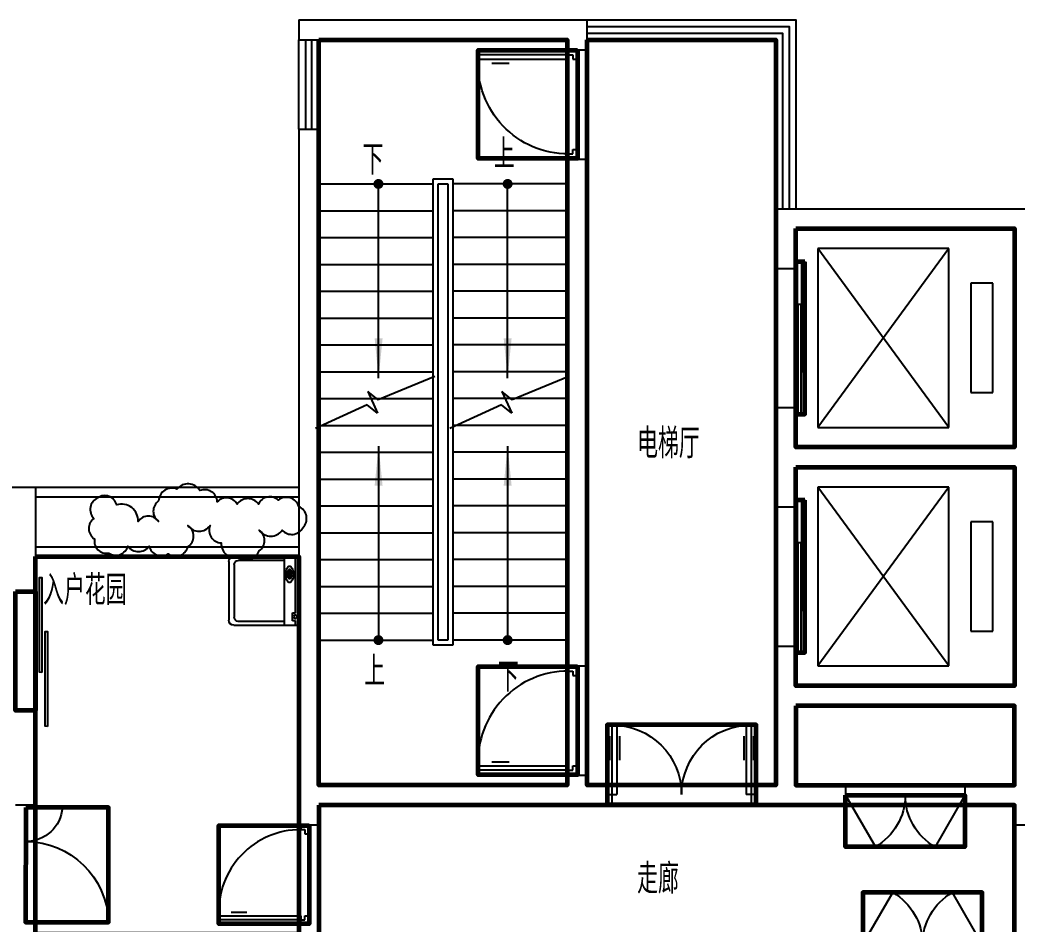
# Model space of a CAD drawing. Extents: x 4777846 to 4807746, y -1248624 to -1231124.
# Drawn here: x 4786289 to 4796321, y -1240221 to -1231124 of the extents above; entities that cross this region are included whole.
import ezdxf
from ezdxf.enums import TextEntityAlignment as Align

# ---------------------------------------------------------------- set-up
doc = ezdxf.new("R2010")
doc.units = 0
doc.header["$MEASUREMENT"] = 0
doc.layers.get('0').update_dxf_attribs({"linetype": 'CONTINUOUS'})
for name, color, linetype, lineweight in [('GT_楼梯', 130, 'CONTINUOUS', 60), ('GT_电机房', 210, 'CONTINUOUS', 60), ('GT_电梯', 150, 'CONTINUOUS', 60), ('GT_过道', 30, 'CONTINUOUS', 60), ('GT_门', 245, 'CONTINUOUS', 60), ('GT_阳台', 6, 'CONTINUOUS', 60)]:
    doc.layers.add(name, color=color, linetype=linetype, lineweight=lineweight)
for name, color, linetype in [('PD', 8, 'CONTINUOUS'), ('STAIR', 3, 'CONTINUOUS'), ('text', 75, 'CONTINUOUS'), ('WALL', 2, 'CONTINUOUS'), ('wc', 8, 'CONTINUOUS'), ('WINDOW', 4, 'CONTINUOUS'), ('WINDOW_TEXT', 7, 'CONTINUOUS'), ('栏杆', 3, 'CONTINUOUS')]:
    doc.layers.add(name, color=color, linetype=linetype)
doc.styles.add('HZ', font='txt', dxfattribs={"bigfont": 'hztxt'})
doc.styles.add('SIMPLEX', font='SIMPLEX.SHX')

# ---------------------------------------------------------------- blocks, each defined once
blk = doc.blocks.new('M_A14NPV')
for points in [[(0.1799, 0.1784), (0.1767, 0.1601), (-0.6168, 0.1601), (-0.6167, 0.1808)], [(0.6323, 0.2261), (0.6292, 0.2078), (-0.1643, 0.2078), (-0.1643, 0.2286)]]:
    blk.add_lwpolyline(points, close=True)
blk = doc.blocks.new('M_A23MCU')
for p, q in [((-0.4541, 0.0807), (-0.4541, 0.9053)), ((-0.4541, 0.9053), (-0.4129, 0.9053)), ((-0.4129, 0.9053), (-0.4129, 0.0807)), ((-0.489, 0.7822), (-0.489, 0.6235)), ((-0.378, 0.7822), (-0.378, 0.6235)), ((-0.4953, -0.0018), (-0.4953, 0.0807)), ((-0.4953, 0.0807), (-0.4541, 0.0807)), ((-0.4129, 0.0807), (-0.4541, 0.0807)), ((-0.4541, 0.0807), (-0.4541, 0.0395)), ((-0.4541, 0.0395), (-0.4129, 0.0395)), ((-0.4129, 0.0395), (-0.4129, -0.0018)), ((0.4117, 0.0395), (0.4117, -0.0018)), ((0.4529, 0.0395), (0.4117, 0.0395)), ((0.4529, 0.0807), (0.4529, 0.0395)), ((0.4941, 0.0807), (0.4529, 0.0807)), ((0.4941, -0.0018), (0.4941, 0.0807)), ((-0.4129, -0.0018), (-0.4953, -0.0018)), ((-0.4953, -0.0018), (-0.4953, -0.0018)), ((0.4117, -0.0018), (0.4941, -0.0018)), ((0.4941, -0.0018), (0.4941, -0.0018))]:
    blk.add_line(p, q)
blk.add_arc((-0.3716, 0.0817), 0.8246, 359.92833, 92.86603)
blk = doc.blocks.new('M_A17ORW')
at = {"const_width": 0.02}
for points in [[(-0.481, -0.0014), (-0.481, -0.3084)], [(0.481, 0.0014), (0.481, -0.6906)]]:
    blk.add_lwpolyline(points, dxfattribs=at)
for centre, radius, start, end in [((-0.5008, -0.0026), 0.3067, 274.24917, 0.21013), ((0.5046, 0.0019), 0.6987, 180.27623, 268.06031)]:
    blk.add_arc(centre, radius, start, end)
blk = doc.blocks.new('M_A0GGR')
for p, q in [((-0.5, 0), (-0.25, -0.433)), ((0.5, 0), (0.25, -0.433))]:
    blk.add_line(p, q)
for centre, start, end in [((-0.5, 0), 300, 0), ((0.5, 0), 180, 240)]:
    blk.add_arc(centre, 0.5, start, end)
blk = doc.blocks.new('_ARROW')
blk.add_solid([(0, 0), (-1, 0.1), (-1, -0.1)])
blk = doc.blocks.new('18110601294143')
for points in [[(-2100, 1900), (0, 1900), (0, 0)], [(-2100, 1833), (-67, 1833), (-67, 0)], [(-2100, 1767), (-133, 1767), (-133, 0)], [(-2100, 1700), (-200, 1700), (-200, 0)]]:
    blk.add_lwpolyline(points)
at = {"layer": 'WINDOW_TEXT', "style": 'SIMPLEX', "flags": 9}
blk.add_attdef('A', text='', height=1, dxfattribs=at).set_placement((-2100, 1800), align=Align.MIDDLE)
blk = doc.blocks.new('_LIFTD')
for points in [[(-0.5476, -0.6024), (-0.5476, -0.7742), (0.2411, -0.7742), (0.2411, -0.6024), (-0.5476, -0.6024)], [(-0.2411, -0.7836), (-0.2411, -0.9554), (0.5476, -0.9554), (0.5476, -0.7836), (-0.2411, -0.7836)]]:
    blk.add_lwpolyline(points)
blk = doc.blocks.new('M_A20TUI')
for p, q in [((-0.4667, 0.4709), (-0.4667, -0.0625)), ((-0.4333, 0.4697), (-0.4333, 0.0042)), ((0.4333, 0.4697), (0.4333, 0.0042)), ((0.4667, 0.4709), (0.4667, -0.0625)), ((-0.4833, 0.3962), (-0.4833, 0.2346)), ((-0.4167, 0.3962), (-0.4167, 0.2346)), ((0.4167, 0.3962), (0.4167, 0.2346)), ((0.4833, 0.3962), (0.4833, 0.2346)), ((-0.5, 0.0042), (-0.4333, 0.0042)), ((-0.5, 0.0042), (-0.5, -0.0625)), ((0.5, 0.0042), (0.4333, 0.0042)), ((0.5, 0.0042), (0.5, -0.0625)), ((-0.5, -0.0625), (-0.4667, -0.0625)), ((0.5, -0.0625), (0.4667, -0.0625))]:
    blk.add_line(p, q)
for centre, start, end in [((-0.4667, 0.0042), 0, 90), ((0.4667, 0.0042), 90, 180)]:
    blk.add_arc(centre, 0.4667, start, end)
blk = doc.blocks.new('WASH')
at = {"linetype": 'Continuous'}
for p, q in [((-656, 0), (0, 0)), ((-145, 0), (-145, -690)), ((0, -690), (0, 0)), ((-706, -640), (-706, -50)), ((-651, -612), (-651, -78)), ((-144, -38), (-611, -38)), ((-66, -43), (-66, -126)), ((-35, -43), (-66, -43)), ((-36, -43), (-36, 0)), ((-66, -126), (-35, -126)), ((-36, -690), (-36, -126)), ((-96, -478), (-113, -478)), ((-113, -478), (-113, -543)), ((-87, -468), (-99, -468)), ((-96, -543), (-96, -478)), ((-113, -543), (-96, -543)), ((-88, -560), (-99, -560)), ((0, -690), (-656, -690)), ((-144, -652), (-611, -652))]:
    blk.add_line(p, q, dxfattribs=at)
blk.add_lwpolyline([(-94, -428, 0.185158), (-107, -433, 0.102042), (-122, -453, 0.060862), (-130, -478, 0.047173), (-133, -511, 0.047173), (-130, -545, 0.060862), (-122, -570, 0.102042), (-107, -590, 0.185158), (-94, -595, 0.185158), (-82, -590, 0.102042), (-67, -570, 0.060862), (-59, -545, 0.047173), (-56, -511, 0.047173), (-59, -478, 0.060862), (-67, -453, 0.102042), (-82, -433, 0.185158)], format="xyb", close=True, dxfattribs=at)
for points in [[(-99, -560, 0.259034), (-95, -558, 0.076276), (-90, -546, 0.036515), (-88, -533, 0.026615), (-87, -514, 0.026615), (-88, -495, 0.036515), (-90, -482, 0.076276), (-95, -470, 0.259034), (-99, -468, 0.259034), (-102, -470, 0.056762), (-106, -478, 0.036515)], [(-88, -560, 0.259034), (-85, -558, 0.076276), (-80, -546, 0.036515), (-77, -533, 0.026615), (-76, -514, 0.026615), (-77, -495, 0.036515), (-80, -482, 0.076276), (-85, -470, 0.259034), (-88, -468, 0.078462), (-89, -468, 0.056762)], [(-108, -543, 0.008736), (-107, -546, 0.076276), (-102, -558, 0.259034), (-99, -560, 0.259034)]]:
    blk.add_lwpolyline(points, format="xyb", dxfattribs=at)
blk.add_circle((-35, -86), 17.5, dxfattribs=at)
for centre, radius, start, end in [((-656, -50), 50, 90, 180), ((-611, -78), 40, 90, 180), ((-656, -640), 50, 180, 270), ((-611, -612), 40, 180, 270)]:
    blk.add_arc(centre, radius, start, end, dxfattribs=at)
at = {"linetype": 'Continuous', "width": 0.8, "flags": 9}
for tag in ['XSIZE', 'YSIZE']:
    blk.add_attdef(tag, (0, -345), '', height=0.5, rotation=270, dxfattribs=at)

msp = doc.modelspace()

# ---------------------------------------------------------------- linework, layer by layer
at = {"layer": 'GT_楼梯'}
msp.add_lwpolyline([(4789296, -1231324), (4791796, -1231324), (4791796, -1238824), (4789296, -1238824), (4789296, -1231324)], dxfattribs=at)
at = {"layer": 'GT_电机房'}
msp.add_lwpolyline([(4794096, -1238024), (4794096, -1238824), (4796296, -1238824), (4796296, -1238024), (4794096, -1238024)], dxfattribs=at)
at = {"layer": 'GT_电梯'}
for points in [[(4794096, -1233224), (4796296, -1233224), (4796296, -1235424), (4794096, -1235424), (4794096, -1233224)], [(4794096, -1235624), (4796296, -1235624), (4796296, -1237824), (4794096, -1237824), (4794096, -1235624)]]:
    msp.add_lwpolyline(points, dxfattribs=at)
at = {"layer": 'GT_过道'}
for points in [[(4791996, -1231324), (4793896, -1231324), (4793896, -1238824), (4791996, -1238824), (4791996, -1231324)], [(4789296, -1239024), (4789296, -1240324), (4796296, -1240324), (4796296, -1239024), (4789296, -1239024)]]:
    msp.add_lwpolyline(points, dxfattribs=at)
at = {"layer": 'GT_门'}
for points in [[(4791898, -1231429), (4791898, -1232517), (4790901, -1232517), (4790901, -1231429), (4791898, -1231429)], [(4794187, -1233557), (4794096, -1233557), (4794096, -1235090), (4794187, -1235090), (4794187, -1233557)], [(4794187, -1235957), (4794096, -1235957), (4794096, -1237490), (4794187, -1237490), (4794187, -1235957)], [(4786246, -1236874), (4786446, -1236874), (4786446, -1238074), (4786246, -1238074), (4786246, -1236874)], [(4791898, -1237630), (4791898, -1238719), (4790901, -1238719), (4790901, -1237630), (4791898, -1237630)], [(4792196, -1239017), (4793696, -1239017), (4793696, -1238217), (4792196, -1238217), (4792196, -1239017)], [(4794596, -1238924), (4795796, -1238924), (4795796, -1239443), (4794596, -1239443), (4794596, -1238924)], [(4786348, -1239047), (4786345, -1240201), (4787182, -1240201), (4787182, -1239047), (4786348, -1239047)], [(4789198, -1239230), (4789198, -1240219), (4788291, -1240219), (4788291, -1239230), (4789198, -1239230)], [(4794771, -1240424), (4795971, -1240424), (4795971, -1239904), (4794771, -1239904), (4794771, -1240424)]]:
    msp.add_lwpolyline(points, dxfattribs=at)
at = {"layer": 'GT_阳台'}
msp.add_lwpolyline([(4786446, -1236524), (4789096, -1236524), (4789096, -1240324), (4786446, -1240324), (4786446, -1236524)], dxfattribs=at)
at = {"layer": 'PD'}
msp.add_lwpolyline([(4789096, -1236019, 0.520567), (4788888, -1235956, 0.520567), (4788689, -1235996, 0.520567), (4788474, -1235996, 0.520567), (4788275, -1235972, 0.520567), (4788100, -1235860, 0.520567), (4787869, -1235844, 0.520567), (4787685, -1235964, 0.520567), (4787685, -1236171, 0.520567), (4787478, -1236171, 0.520567), (4787263, -1236003, 0.520567), (4787072, -1235932, 0.520567), (4787032, -1236139, 0.520567), (4787040, -1236346, 0.520567), (4787183, -1236489, 0.520567), (4787375, -1236418, 0.520567), (4787590, -1236418, 0.520567), (4787781, -1236497, 0.520567), (4787980, -1236425, 0.520567), (4787980, -1236211, 0.520567), (4788203, -1236211, 0.520567), (4788315, -1236386, 0.520567), (4788490, -1236529, 0.520567), (4788697, -1236465, 0.520567), (4788697, -1236258, 0.520567), (4788928, -1236258, 0.520567), (4789135, -1236234, 0.520567)], format="xyb", close=True, dxfattribs=at)
at = {"layer": 'STAIR'}
for p, q in [((4789296, -1232774), (4790446, -1232774)), ((4789898, -1234727, 0), (4789898, -1232774, 0)), ((4790446, -1237414), (4790446, -1232724)), ((4790446, -1232724), (4790646, -1232724)), ((4790496, -1237364), (4790496, -1232774)), ((4790496, -1232774), (4790596, -1232774)), ((4790596, -1232774), (4790596, -1237364)), ((4790646, -1232724), (4790646, -1237414)), ((4791796, -1232774), (4790646, -1232774)), ((4791196, -1234727, 0), (4791196, -1232774, 0)), ((4789296, -1233044), (4790446, -1233044)), ((4791796, -1233044), (4790646, -1233044)), ((4789296, -1233314), (4790446, -1233314)), ((4791796, -1233314), (4790646, -1233314)), ((4795636, -1233424), (4794316, -1233424)), ((4794316, -1233424), (4794316, -1235224)), ((4795636, -1235224), (4794316, -1233424)), ((4795636, -1233424), (4794316, -1235224)), ((4795636, -1235224), (4795636, -1233424)), ((4789296, -1233584), (4790446, -1233584)), ((4791796, -1233584), (4790646, -1233584)), ((4794096, -1235024), (4794096, -1233624)), ((4796076, -1233774), (4795856, -1233774)), ((4795856, -1233774), (4795856, -1234874)), ((4796076, -1234874), (4796076, -1233774)), ((4789296, -1233854), (4790446, -1233854)), ((4791796, -1233854), (4790646, -1233854)), ((4789296, -1234124), (4790446, -1234124)), ((4791796, -1234124), (4790646, -1234124)), ((4789296, -1234394), (4790446, -1234394)), ((4791796, -1234394), (4790646, -1234394)), ((4789296, -1234664), (4790446, -1234664)), ((4790463, -1234710), (4789893, -1234947)), ((4791796, -1234664), (4790646, -1234664)), ((4791813, -1234710), (4791243, -1234947)), ((4789789, -1234863), (4789888, -1235081)), ((4789893, -1234947), (4789789, -1234863)), ((4791139, -1234863), (4791238, -1235081)), ((4791243, -1234947), (4791139, -1234863)), ((4795856, -1234874), (4796076, -1234874)), ((4789784, -1234997), (4789263, -1235234)), ((4789296, -1234934), (4790446, -1234934)), ((4789888, -1235081), (4789784, -1234997)), ((4791134, -1234997), (4790613, -1235234)), ((4791796, -1234934), (4790646, -1234934)), ((4791238, -1235081), (4791134, -1234997)), ((4789296, -1235204), (4790446, -1235204)), ((4791796, -1235204), (4790646, -1235204)), ((4794316, -1235224), (4795636, -1235224)), ((4789898, -1235411, 0), (4789898, -1237364)), ((4791196, -1235411, 0), (4791196, -1237364)), ((4789296, -1235474), (4790446, -1235474)), ((4791796, -1235474), (4790646, -1235474)), ((4789296, -1235744), (4790446, -1235744)), ((4791796, -1235744), (4790646, -1235744)), ((4795636, -1235824), (4794316, -1235824)), ((4794316, -1235824), (4794316, -1237624)), ((4795636, -1237624), (4794316, -1235824)), ((4795636, -1235824), (4794316, -1237624)), ((4795636, -1237624), (4795636, -1235824)), ((4789296, -1236014), (4790446, -1236014)), ((4791796, -1236014), (4790646, -1236014)), ((4794096, -1237424), (4794096, -1236024)), ((4796076, -1236174), (4795856, -1236174)), ((4795856, -1236174), (4795856, -1237274)), ((4796076, -1237274), (4796076, -1236174)), ((4789296, -1236284), (4790446, -1236284)), ((4791796, -1236284), (4790646, -1236284)), ((4789296, -1236554), (4790446, -1236554)), ((4791796, -1236554), (4790646, -1236554)), ((4789296, -1236824), (4790446, -1236824)), ((4791796, -1236824), (4790646, -1236824)), ((4789296, -1237094), (4790446, -1237094)), ((4791796, -1237094), (4790646, -1237094)), ((4795856, -1237274), (4796076, -1237274)), ((4789296, -1237364), (4790446, -1237364)), ((4790646, -1237414), (4790446, -1237414)), ((4790596, -1237364), (4790496, -1237364)), ((4791796, -1237364), (4790646, -1237364)), ((4794316, -1237624), (4795636, -1237624))]:
    msp.add_line(p, q, dxfattribs=at)
at = {"layer": 'STAIR', "const_width": 50, "elevation": 0}
for points in [[(4789871, -1232774, -1), (4789921, -1232774, -1)], [(4791171, -1232774, -1), (4791221, -1232774, -1)], [(4789871, -1237364, 1), (4789921, -1237364, 1)], [(4791171, -1237364, 1), (4791221, -1237364, 1)]]:
    msp.add_lwpolyline(points, format="xyb", close=True, dxfattribs=at)
at = {"layer": 'WALL'}
for p, q in [((4789096, -1231124), (4789096, -1231324)), ((4789096, -1231124), (4791996, -1231124)), ((4791996, -1231324), (4791996, -1231124)), ((4789096, -1231324), (4791796, -1231324)), ((4791796, -1231424), (4791796, -1231324)), ((4791996, -1231324), (4791996, -1231324)), ((4791996, -1231424), (4791996, -1231324)), ((4791796, -1231424), (4791996, -1231424)), ((4789096, -1232224), (4789296, -1232224)), ((4789096, -1232224), (4789096, -1239224)), ((4789296, -1232224), (4789296, -1238824)), ((4791796, -1232524), (4791996, -1232524)), ((4791796, -1237624), (4791796, -1232524)), ((4791996, -1237624), (4791996, -1232524)), ((4793896, -1233024), (4793896, -1233624)), ((4793896, -1233024), (4794096, -1233024)), ((4794096, -1233024), (4794096, -1233024)), ((4794096, -1233024), (4796496, -1233024)), ((4794096, -1233224), (4794096, -1233624)), ((4794096, -1233224), (4796296, -1233224)), ((4796296, -1233224), (4796296, -1235424)), ((4793896, -1233624), (4794096, -1233624)), ((4793896, -1235024), (4793896, -1236024)), ((4793896, -1235024), (4794096, -1235024)), ((4794096, -1235024), (4794096, -1235424)), ((4794096, -1235424), (4796296, -1235424)), ((4794096, -1235624), (4794096, -1236024)), ((4794096, -1235624), (4796296, -1235624)), ((4796296, -1235624), (4796296, -1237824)), ((4785796, -1235824), (4786446, -1235824)), ((4786446, -1235824), (4786446, -1236874)), ((4793896, -1236024), (4794096, -1236024)), ((4786246, -1236874), (4786446, -1236874)), ((4793896, -1237424), (4793896, -1238824)), ((4793896, -1237424), (4794096, -1237424)), ((4794096, -1237424), (4794096, -1237824)), ((4791796, -1237624), (4791996, -1237624)), ((4794096, -1237824), (4796296, -1237824)), ((4794096, -1238024), (4794096, -1238824)), ((4794096, -1238024), (4796296, -1238024)), ((4796296, -1238024), (4796296, -1238824)), ((4786246, -1238074), (4786446, -1238074)), ((4786446, -1238074), (4786446, -1239024)), ((4791796, -1238824), (4791796, -1238724)), ((4791796, -1238724), (4791996, -1238724)), ((4791996, -1238824), (4791996, -1238724)), ((4789296, -1238824), (4791796, -1238824)), ((4791996, -1238824), (4792196, -1238824)), ((4792196, -1238824), (4792196, -1239024)), ((4793696, -1238824), (4793896, -1238824)), ((4793696, -1238824), (4793696, -1239024)), ((4794096, -1238824), (4794596, -1238824)), ((4794596, -1238824), (4794596, -1239024)), ((4795796, -1238824), (4796296, -1238824)), ((4795796, -1238824), (4795796, -1239024)), ((4786446, -1239024), (4786246, -1239024)), ((4789296, -1239024), (4789296, -1239224)), ((4789296, -1239024), (4792196, -1239024)), ((4793696, -1239024), (4794596, -1239024)), ((4795796, -1239024), (4796296, -1239024)), ((4796296, -1239024), (4796296, -1239224)), ((4789096, -1239224), (4789296, -1239224)), ((4796296, -1239224), (4796496, -1239224))]:
    msp.add_line(p, q, dxfattribs=at)
at = {"layer": 'WINDOW'}
for p, q in [((4789096, -1232224), (4789096, -1231324)), ((4789166, -1232224), (4789166, -1231324)), ((4789226, -1232224), (4789226, -1231324)), ((4789296, -1232224), (4789296, -1231324))]:
    msp.add_line(p, q, dxfattribs=at)
at = {"layer": '栏杆'}
for p, q in [((4791996, -1231324), (4793896, -1231324)), ((4793896, -1231324), (4793896, -1233024)), ((4786446, -1235824), (4789096, -1235824)), ((4786446, -1235924), (4789096, -1235924)), ((4786446, -1236424), (4789096, -1236424)), ((4786446, -1236524), (4789096, -1236524))]:
    msp.add_line(p, q, dxfattribs=at)

# ---------------------------------------------------------------- block references
at = {"layer": 'STAIR', "yscale": 400, "zscale": 400}
for p, xscale, rotation in [((4789898, -1234727, 0), -399.9999999998443, 89.99985726278675), ((4791196, -1234727, 0), -399.9999999998443, 89.99985726278675), ((4789898, -1235411, 0), 399.9999999998443, 90.00014273721322), ((4791196, -1235411, 0), 399.9999999998443, 90.00014273721322)]:
    msp.add_blockref('_ARROW', p, dxfattribs=dict(at, xscale=xscale, rotation=rotation))
at = {"layer": 'wc', "xscale": -1, "rotation": 180}
msp.add_blockref('WASH', (4789096, -1237214), dxfattribs=at)
at = {"layer": 'WINDOW'}
msp.add_blockref('18110601294143', (4794096, -1233024), dxfattribs=at)
for name, p, xscale, yscale, zscale, rotation in [('M_A23MCU', (4791896, -1231974), -1100, 1100, 1100, 90), ('_LIFTD', (4793996, -1234324), 1400, 200.0000000002328, 1400, 90), ('_LIFTD', (4793996, -1236724), 1400, 200, 1400, 90), ('M_A14NPV', (4786294, -1237474), 1200, 1200, 1200, 270), ('M_A23MCU', (4791896, -1238174), 1100, 1100, 1100, 90), ('M_A20TUI', (4792946, -1238924), 1500, -1500, 1500, 180), ('M_A0GGR', (4795196, -1238924), 1200, -1200, 1200, 180), ('M_A17ORW', (4786346, -1239624), 1200, -1200, 1200, 270), ('M_A23MCU', (4789196, -1239724), 1000, 1000, 1000, 90)]:
    msp.add_blockref(name, p, dxfattribs=dict(at, xscale=xscale, yscale=yscale, zscale=zscale, rotation=rotation))
at = {"layer": 'WINDOW', "xscale": 1200, "yscale": -1200, "zscale": 1200}
msp.add_blockref('M_A0GGR', (4795371, -1240424), dxfattribs=at)

# ---------------------------------------------------------------- texts
at = {"layer": 'text', "style": 'HZ', "width": 0.7}
for s, p in [('上', (4791057, -1232622)), ('下', (4789737, -1232680)), ('电梯厅', (4792499, -1235535)), ('入户花园', (4786522, -1237011)), ('上', (4789753, -1237826)), ('下', (4791098, -1237884)), ('走廊', (4792499, -1239915))]:
    msp.add_text(s, height=300, dxfattribs=at).set_placement(p)

doc.saveas('drawing.dxf')
